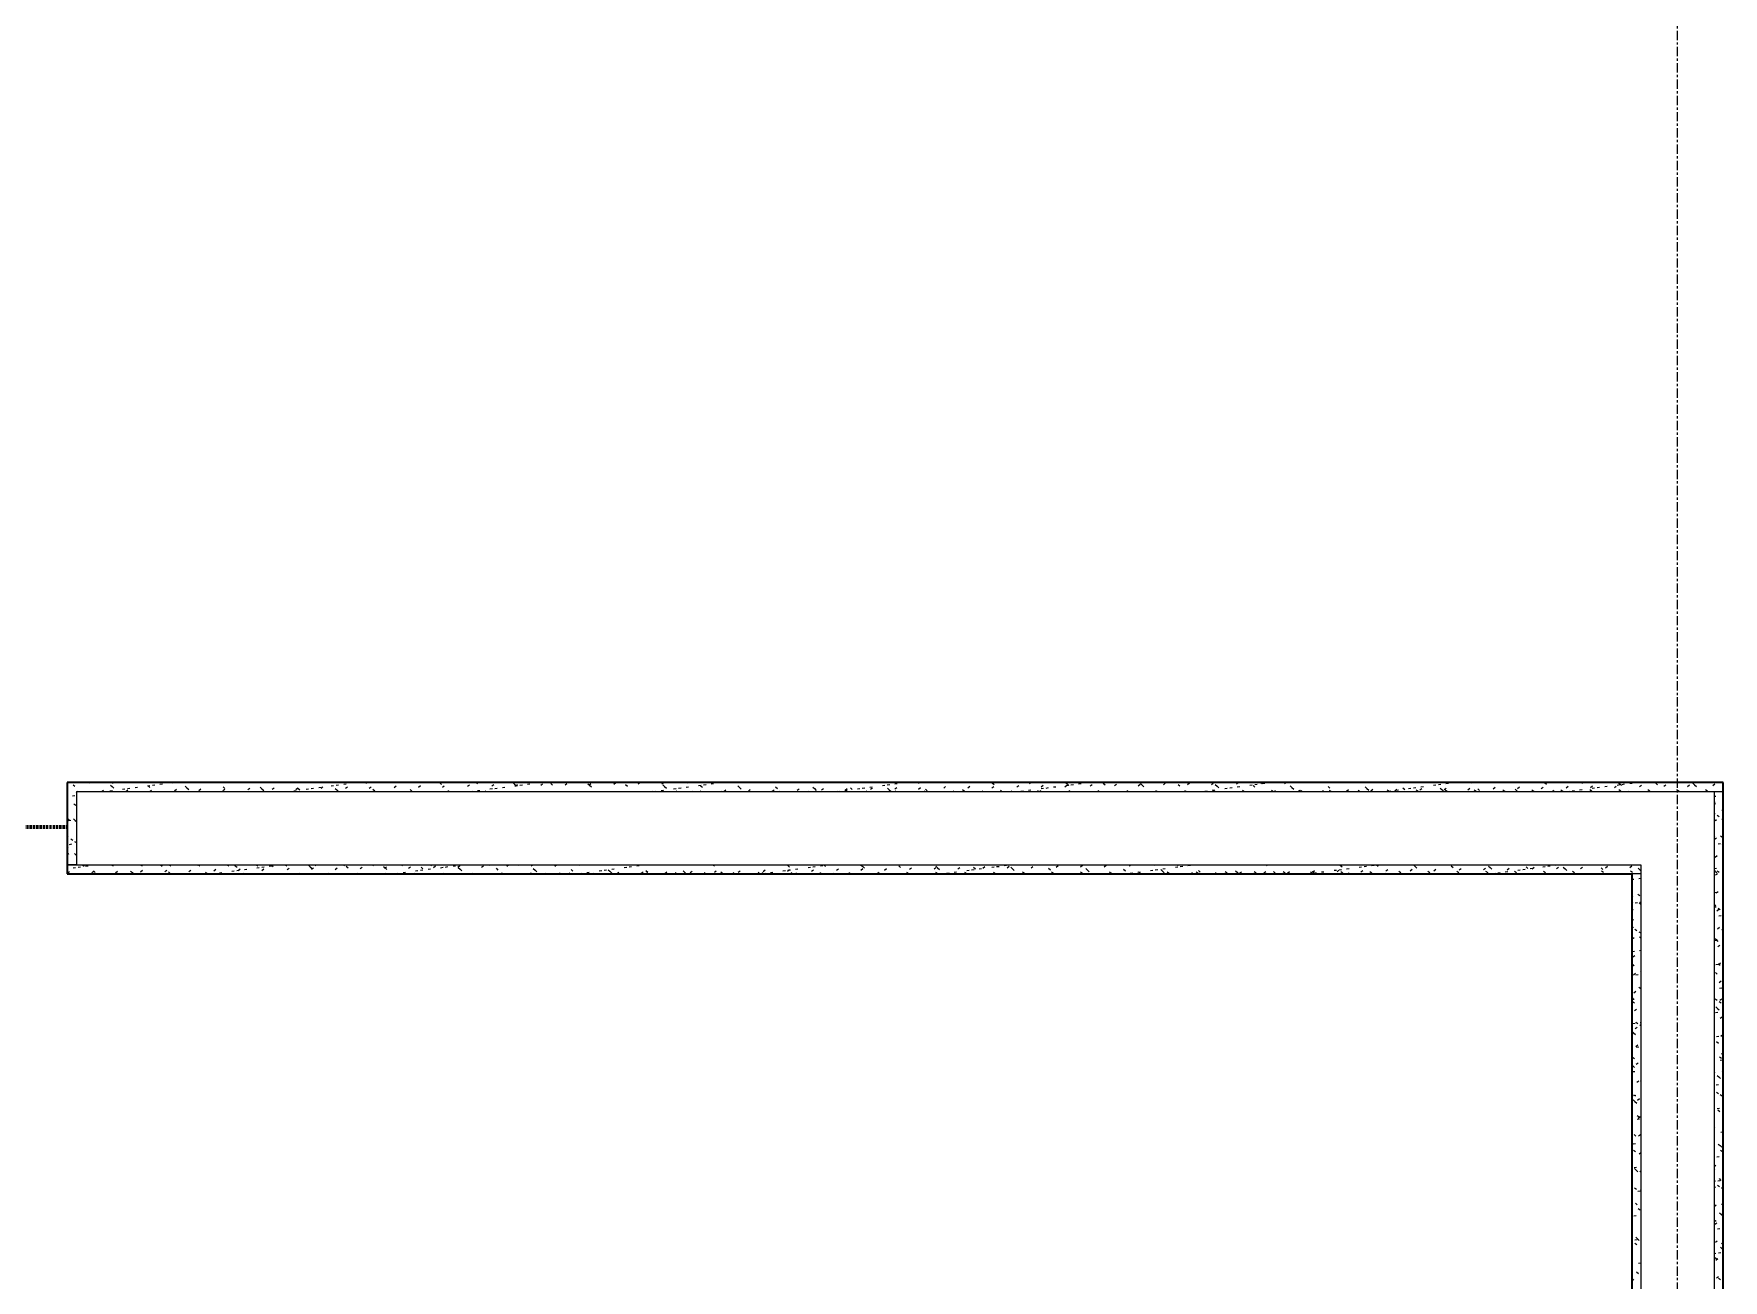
# Model space of a CAD drawing. Header units: millimetres. Extents: x -4948 to 42228, y -4856 to 69378.
# Drawn here: x 28463 to 30771, y 51922 to 53626 of the extents above; entities that cross this region are included whole.
import ezdxf

# ---------------------------------------------------------------- set-up
doc = ezdxf.new("R2010")
doc.units = ezdxf.units.MM
doc.linetypes.add('Линия сетки', pattern=[22.225, 12.7, -3.175, 3.175, -3.175])
doc.linetypes.add('Штрих 3 х 1_5 мм', pattern=[4.5, 3, -1.5])
for name, color, linetype, lineweight in [('A-AREA', 32, 'Continuous', 9), ('A-WALL', 113, 'Continuous', 13), ('A-WALL-PATT', 111, 'Continuous', 13), ('I-WALL', 2, 'Continuous', 13), ('S-GRID', 1, 'Continuous', 30)]:
    doc.layers.add(name, color=color, linetype=linetype, lineweight=lineweight)

# ---------------------------------------------------------------- blocks, each defined once
blk = doc.blocks.new('27ELB-RD-AR-0000-BIM_rvt-1-1 этаж отм_ _0_000 лотки')
at = {"layer": 'A-AREA', "color": 252, "linetype": 'Штрих 3 х 1_5 мм', "lineweight": 70}
blk.add_line((26508.9, 52542.1), (28508.9, 52542.1), dxfattribs=at)
at = {"layer": 'A-WALL', "color": 252, "lineweight": 9}
for p, q in [((28521.4, 52590.1), (28521.4, 52490.1)), ((28521.4, 52590.1), (30758.9, 52590.1)), ((30758.9, 52590.1), (30771.4, 52590.1)), ((30758.9, 52590.1), (30771.4, 52590.1)), ((30758.9, 52590.1), (30758.9, 52490.1)), ((28521.4, 52490.1), (28508.9, 52490.1)), ((28508.9, 52490.1), (28521.4, 52490.1)), ((28521.4, 52490.1), (30658.9, 52490.1)), ((30658.9, 52477.6), (30646.4, 52477.6)), ((30658.9, 52490.1), (30658.9, 52477.6)), ((30658.9, 52477.6), (30658.9, 50804.6)), ((30758.9, 52490.1), (30758.9, 52477.6)), ((30758.9, 52477.6), (30758.9, 50804.6))]:
    blk.add_line(p, q, dxfattribs=at)
at = {"layer": 'A-WALL-PATT', "color": 252, "linetype": 'Continuous', "lineweight": 9}
for p, q in [((28515.9, 52584.4), (28519.2, 52584.9)), ((28516.8, 52599.6), (28519.3, 52597.4)), ((28521.2, 52588.7), (28521.4, 52588.8)), ((28523, 52590.1), (28523.8, 52590.7)), ((28538.3, 52601.8), (28539.3, 52602.6)), ((28555.7, 52590.1), (28558.1, 52592)), ((28559, 52590.1), (28560.2, 52590.3)), ((28567.2, 52591.2), (28570.5, 52591.6)), ((28567.7, 52599.2), (28570, 52597.1)), ((28570, 52597.1), (28570, 52597.1)), ((28570, 52597.1), (28572.5, 52594.8)), ((28570.8, 52601.7), (28572, 52602.6)), ((28584.3, 52593.4), (28587.6, 52593.9)), ((28588.7, 52590.3), (28591.4, 52592.4)), ((28591, 52594.3), (28594.4, 52594.8)), ((28601.4, 52595.7), (28604.7, 52596.1)), ((28618.5, 52597.9), (28621.8, 52598.4)), ((28619.2, 52598.1), (28621.7, 52595.8)), ((28621.2, 52590.2), (28623.9, 52592.2)), ((28625.2, 52598.8), (28628.5, 52599.3)), ((28635.5, 52600.2), (28638.9, 52600.6)), ((28652.7, 52602.4), (28653.9, 52602.6)), ((28655.5, 52591.4), (28658.2, 52593.5)), ((28670, 52597.6), (28672.4, 52595.5)), ((28672.4, 52595.5), (28672.4, 52595.5)), ((28672.4, 52595.5), (28674.9, 52593.2)), ((28688.7, 52591.8), (28691.4, 52593.9)), ((28721.2, 52591.7), (28723.9, 52593.7)), ((28721.6, 52596.5), (28724.1, 52594.3)), ((28755.5, 52592.9), (28758.2, 52595)), ((28772.4, 52596.1), (28774.8, 52593.9)), ((28774.8, 52593.9), (28774.8, 52593.9)), ((28774.8, 52593.9), (28777.2, 52591.7)), ((28788.8, 52593.4), (28791.4, 52595.4)), ((28808.7, 52590.1), (28811.2, 52590.4)), ((28818.2, 52591.3), (28821.5, 52591.8)), ((28821.3, 52593.2), (28823.9, 52595.2)), ((28824, 52595), (28826.5, 52592.7)), ((28835.3, 52593.6), (28838.6, 52594)), ((28842, 52594.5), (28845.4, 52594.9)), ((28852.4, 52595.8), (28855.7, 52596.3)), ((28855.6, 52594.4), (28858.2, 52596.5)), ((28869.5, 52598.1), (28872.8, 52598.5)), ((28874.8, 52594.5), (28877.2, 52592.4)), ((28876.2, 52599), (28879.5, 52599.4)), ((28877.2, 52592.4), (28877.2, 52592.4)), ((28877.2, 52592.4), (28879.6, 52590.1)), ((28886.5, 52600.3), (28889.9, 52600.8)), ((28888.8, 52594.9), (28891.5, 52596.9)), ((28903.7, 52602.6), (28903.7, 52602.6)), ((28916.4, 52602.6), (28917.8, 52601.3)), ((28921.3, 52594.7), (28924, 52596.7)), ((28926.4, 52593.4), (28928.9, 52591.1)), ((28955.6, 52595.9), (28958.3, 52598)), ((28966.7, 52602.6), (28967, 52602.3)), ((28977.2, 52593), (28979.5, 52590.8)), ((28979.5, 52590.8), (28979.5, 52590.8)), ((28979.5, 52590.8), (28980.3, 52590.1)), ((28988.8, 52596.4), (28991.5, 52598.4)), ((29017, 52602.6), (29017.7, 52602)), ((29017.7, 52602), (29017.7, 52602)), ((29017.7, 52602), (29020.2, 52599.7)), ((29021.3, 52596.2), (29024, 52598.2)), ((29028.8, 52591.9), (29030.7, 52590.1)), ((29055.6, 52597.4), (29058.3, 52599.5)), ((29058.9, 52590.1), (29062.2, 52590.6)), ((29067.4, 52602.6), (29069.4, 52600.7)), ((29069.2, 52591.5), (29072.5, 52591.9)), ((29079.6, 52591.4), (29081, 52590.1)), ((29086.2, 52590.1), (29086.3, 52590.1)), ((29086.3, 52593.8), (29089.6, 52594.2)), ((29088.9, 52597.9), (29091.5, 52599.9)), ((29093, 52594.6), (29096.4, 52595.1)), ((29103.4, 52596), (29106.7, 52596.4)), ((29117.8, 52602.6), (29120.1, 52600.4)), ((29120.1, 52600.4), (29120.1, 52600.4)), ((29120.1, 52600.4), (29122.6, 52598.2)), ((29120.5, 52598.3), (29123.8, 52598.7)), ((29121.4, 52597.7), (29124, 52599.8)), ((29125.7, 52590.2), (29125.9, 52590.1)), ((29127.2, 52599.1), (29130.6, 52599.6)), ((29131.2, 52590.3), (29131.4, 52590.1)), ((29137.6, 52600.5), (29140.9, 52600.9)), ((29155.7, 52598.9), (29158.3, 52601)), ((29165.3, 52590.3), (29165.6, 52590.1)), ((29169.3, 52601.4), (29171.8, 52599.2)), ((29188.9, 52599.4), (29191.6, 52601.4)), ((29204.8, 52590.4), (29205.2, 52590.1)), ((29220.2, 52601), (29222.5, 52598.9)), ((29221.4, 52599.2), (29224.1, 52601.3)), ((29222.5, 52598.9), (29222.5, 52598.9)), ((29222.5, 52598.9), (29225, 52596.6)), ((29244.4, 52590.4), (29244.9, 52590.1)), ((29255.7, 52600.5), (29258.4, 52602.5)), ((29271.7, 52599.9), (29274.2, 52597.6)), ((29283.9, 52590.5), (29284.6, 52590.1)), ((29288.9, 52600.9), (29291.2, 52602.6)), ((29307.6, 52590.1), (29308.8, 52591)), ((29309.9, 52590.3), (29313.2, 52590.7)), ((29320.2, 52591.7), (29323.5, 52592.1)), ((29321.4, 52600.7), (29323.9, 52602.6)), ((29322.5, 52599.4), (29324.9, 52597.3)), ((29323.5, 52590.6), (29324.2, 52590.1)), ((29324.9, 52597.3), (29324.9, 52597.3)), ((29324.9, 52597.3), (29327.4, 52595)), ((29337.3, 52593.9), (29340.6, 52594.4)), ((29340.3, 52590.1), (29342, 52591.4)), ((29344, 52594.8), (29347.4, 52595.2)), ((29354.4, 52596.2), (29357.7, 52596.6)), ((29355.7, 52602), (29356.6, 52602.6)), ((29363, 52590.6), (29363.9, 52590.1)), ((29371.5, 52598.4), (29374.8, 52598.9)), ((29373, 52590.1), (29374.5, 52591.3)), ((29374.1, 52598.3), (29376.6, 52596.1)), ((29378.2, 52599.3), (29381.6, 52599.7)), ((29388.6, 52600.7), (29391.9, 52601.1)), ((29389, 52602.4), (29389.3, 52602.6)), ((29402.6, 52590.7), (29403.6, 52590.1)), ((29406.1, 52590.5), (29408.8, 52592.5)), ((29421.5, 52602.2), (29421.9, 52602.6)), ((29424.9, 52597.9), (29427.3, 52595.7)), ((29427.3, 52595.7), (29427.3, 52595.7)), ((29427.3, 52595.7), (29429.7, 52593.5)), ((29439.4, 52590.9), (29442.1, 52592.9)), ((29442.1, 52590.8), (29443.2, 52590.1)), ((29471.9, 52590.7), (29474.5, 52592.8)), ((29476.5, 52596.8), (29479, 52594.5)), ((29481.7, 52590.9), (29482.9, 52590.1)), ((29506.2, 52592), (29508.8, 52594)), ((29521.2, 52590.9), (29522.6, 52590.1)), ((29527.3, 52596.3), (29529.7, 52594.2)), ((29529.7, 52594.2), (29529.7, 52594.2)), ((29529.7, 52594.2), (29532.1, 52591.9)), ((29539.4, 52592.4), (29542.1, 52594.4)), ((29560.8, 52591), (29562.2, 52590.1)), ((29560.9, 52590.5), (29564.2, 52590.9)), ((29571.2, 52591.8), (29574.5, 52592.3)), ((29571.9, 52592.2), (29574.6, 52594.3)), ((29578.9, 52595.2), (29581.4, 52592.9)), ((29588.3, 52594.1), (29591.7, 52594.5)), ((29595.1, 52595), (29598.4, 52595.4)), ((29600.3, 52591.1), (29601.9, 52590.1)), ((29605.4, 52596.3), (29608.7, 52596.8)), ((29606.2, 52593.5), (29608.9, 52595.5)), ((29622.5, 52598.6), (29625.8, 52599)), ((29629.2, 52599.5), (29632.6, 52599.9)), ((29629.7, 52594.8), (29632, 52592.6)), ((29632, 52592.6), (29632, 52592.6)), ((29632, 52592.6), (29634.5, 52590.4)), ((29639.5, 52593.9), (29642.1, 52595.9)), ((29639.6, 52600.8), (29642.9, 52601.3)), ((29639.9, 52591.2), (29641.5, 52590.1)), ((29671.5, 52602.6), (29672.7, 52601.5)), ((29671.9, 52593.7), (29674.6, 52595.8)), ((29679.4, 52591.2), (29681.2, 52590.1)), ((29681.3, 52593.6), (29683.7, 52591.4)), ((29706.3, 52595), (29708.9, 52597)), ((29719, 52591.3), (29720.9, 52590.1)), ((29721.8, 52602.6), (29721.9, 52602.5)), ((29732.1, 52593.2), (29734.4, 52591.1)), ((29734.4, 52591.1), (29734.4, 52591.1)), ((29734.4, 52591.1), (29735.5, 52590.1)), ((29739.5, 52595.4), (29742.2, 52597.5)), ((29758.5, 52591.4), (29760.5, 52590.1)), ((29772, 52595.3), (29774.6, 52597.3)), ((29772.2, 52602.6), (29772.6, 52602.2)), ((29772.6, 52602.2), (29772.6, 52602.2)), ((29772.6, 52602.2), (29775.1, 52599.9)), ((29783.7, 52592.1), (29785.8, 52590.1)), ((29798.1, 52591.4), (29800.2, 52590.1)), ((29806.3, 52596.5), (29808.9, 52598.5)), ((29807.8, 52590.1), (29808.5, 52590.2)), ((29811.9, 52590.6), (29815.2, 52591.1)), ((29822.2, 52592), (29825.5, 52592.4)), ((29822.5, 52602.6), (29824.3, 52601)), ((29834.5, 52591.7), (29836.2, 52590.1)), ((29837.6, 52591.5), (29839.9, 52590.1)), ((29839.3, 52594.2), (29842.7, 52594.7)), ((29839.5, 52596.9), (29842.2, 52599)), ((29846.1, 52595.1), (29849.4, 52595.6)), ((29856.4, 52596.5), (29859.7, 52596.9)), ((29872, 52596.8), (29874.7, 52598.8)), ((29872.9, 52602.6), (29875, 52600.7)), ((29873.5, 52598.7), (29876.9, 52599.2)), ((29875, 52600.7), (29875, 52600.7)), ((29875, 52600.7), (29877.5, 52598.4)), ((29877.2, 52591.6), (29879.5, 52590.1)), ((29880.2, 52599.6), (29883.6, 52600.1)), ((29886, 52590.5), (29886.5, 52590.1)), ((29890.6, 52601), (29893.9, 52601.4)), ((29906.3, 52598), (29909, 52600)), ((29916.7, 52591.7), (29919.2, 52590.1)), ((29924.2, 52601.7), (29926.7, 52599.4)), ((29939.6, 52598.4), (29942.2, 52600.5)), ((29956.3, 52591.7), (29958.8, 52590.1)), ((29972.1, 52598.3), (29974.7, 52600.3)), ((29975, 52601.2), (29977.4, 52599.1)), ((29977.4, 52599.1), (29977.4, 52599.1)), ((29977.4, 52599.1), (29979.8, 52596.8)), ((29995.8, 52591.8), (29998.5, 52590.1)), ((30006.4, 52599.5), (30009, 52601.5)), ((30026.6, 52600.1), (30029.1, 52597.9)), ((30035.4, 52591.9), (30038.2, 52590.1)), ((30039.6, 52599.9), (30042.3, 52602)), ((30057.6, 52590.1), (30059.5, 52590.3)), ((30062.9, 52590.8), (30066.2, 52591.2)), ((30072.1, 52599.8), (30074.7, 52601.8)), ((30073.2, 52592.2), (30076.5, 52592.6)), ((30074.9, 52592), (30077.8, 52590.1)), ((30077.4, 52599.7), (30079.8, 52597.5)), ((30079.8, 52597.5), (30079.8, 52597.5)), ((30079.8, 52597.5), (30082.2, 52595.3)), ((30090.4, 52594.4), (30093.7, 52594.8)), ((30092.2, 52590.1), (30092.7, 52590.5)), ((30097.1, 52595.3), (30100.4, 52595.7)), ((30106.4, 52601), (30108.5, 52602.6)), ((30107.4, 52596.7), (30110.7, 52597.1)), ((30114.5, 52592), (30117.3, 52590.2)), ((30124.5, 52598.9), (30127.9, 52599.3)), ((30124.9, 52590.1), (30125.2, 52590.3)), ((30129, 52598.6), (30131.5, 52596.3)), ((30131.2, 52599.8), (30134.6, 52600.2)), ((30139.6, 52601.4), (30141.2, 52602.6)), ((30141.6, 52601.2), (30144.9, 52601.6)), ((30154, 52592.1), (30156.9, 52590.3)), ((30157.6, 52590.1), (30159.5, 52591.6)), ((30172.1, 52601.3), (30173.8, 52602.6)), ((30179.8, 52598.1), (30182.1, 52596)), ((30182.1, 52596), (30182.1, 52596)), ((30182.1, 52596), (30184.6, 52593.7)), ((30190.2, 52590.1), (30192.7, 52592)), ((30193.6, 52592.2), (30196.4, 52590.4)), ((30206.4, 52602.5), (30206.5, 52602.6)), ((30222.9, 52590.1), (30225.2, 52591.8)), ((30231.4, 52597), (30233.8, 52594.7)), ((30233.1, 52592.2), (30236, 52590.4)), ((30256.8, 52591), (30259.5, 52593.1)), ((30272.7, 52592.3), (30275.5, 52590.5)), ((30282.2, 52596.6), (30284.5, 52594.4)), ((30284.5, 52594.4), (30284.5, 52594.4)), ((30284.5, 52594.4), (30287, 52592.2)), ((30290.1, 52591.4), (30292.7, 52593.5)), ((30307.3, 52590.1), (30310.5, 52590.5)), ((30312.2, 52592.4), (30315.1, 52590.6)), ((30313.9, 52591), (30317.2, 52591.4)), ((30322.6, 52591.3), (30325.2, 52593.3)), ((30324.2, 52592.3), (30327.5, 52592.8)), ((30333.8, 52595.4), (30336.2, 52593.2)), ((30341.4, 52594.6), (30344.7, 52595)), ((30348.1, 52595.5), (30351.4, 52595.9)), ((30351.8, 52592.5), (30354.6, 52590.7)), ((30356.9, 52592.5), (30359.5, 52594.6)), ((30358.4, 52596.8), (30361.7, 52597.3)), ((30375.6, 52599.1), (30378.9, 52599.5)), ((30382.2, 52600), (30385.6, 52600.4)), ((30384.6, 52595), (30386.9, 52592.9)), ((30386.9, 52592.9), (30386.9, 52592.9)), ((30386.9, 52592.9), (30389.4, 52590.6)), ((30390.1, 52593), (30392.8, 52595)), ((30391.3, 52592.5), (30394.2, 52590.7)), ((30392.6, 52601.3), (30395.9, 52601.8)), ((30422.6, 52592.8), (30425.3, 52594.8)), ((30426.6, 52602.6), (30427.6, 52601.7)), ((30430.9, 52592.6), (30433.7, 52590.8)), ((30436.1, 52593.9), (30438.6, 52591.6)), ((30456.9, 52594), (30459.6, 52596.1)), ((30470.4, 52592.7), (30473.2, 52590.9)), ((30487, 52593.4), (30489.3, 52591.3)), ((30489.3, 52591.3), (30489.3, 52591.3)), ((30489.3, 52591.3), (30490.6, 52590.1)), ((30490.1, 52594.5), (30492.8, 52596.5)), ((30510, 52592.7), (30512.8, 52590.9)), ((30522.6, 52594.3), (30525.3, 52596.3)), ((30527.3, 52602.6), (30527.5, 52602.4)), ((30527.5, 52602.4), (30527.5, 52602.4)), ((30527.5, 52602.4), (30530, 52600.2)), ((30538.5, 52592.3), (30541, 52590.1)), ((30549.5, 52592.8), (30552.3, 52591)), ((30556.9, 52595.5), (30559.6, 52597.6)), ((30558.2, 52590.2), (30561.5, 52590.7)), ((30564.9, 52591.1), (30568.2, 52591.6)), ((30575.2, 52592.5), (30578.5, 52592.9)), ((30577.7, 52602.6), (30579.2, 52601.2)), ((30589.1, 52592.9), (30591.9, 52591.1)), ((30589.4, 52591.9), (30591.3, 52590.1)), ((30590.2, 52596), (30592.8, 52598)), ((30592.4, 52594.7), (30595.7, 52595.2)), ((30599.1, 52595.6), (30602.4, 52596.1)), ((30609.4, 52597), (30612.7, 52597.4)), ((30622.7, 52595.8), (30625.3, 52597.8)), ((30626.6, 52599.2), (30629.9, 52599.7)), ((30628, 52602.6), (30629.9, 52600.9)), ((30628.6, 52593), (30631.4, 52591.2)), ((30629.9, 52600.9), (30629.9, 52600.9)), ((30629.9, 52600.9), (30632.3, 52598.6)), ((30633.3, 52600.1), (30636.6, 52600.6)), ((30640.9, 52590.8), (30641.7, 52590.1)), ((30643.6, 52601.5), (30646.9, 52601.9)), ((30657, 52597), (30659.6, 52599.1)), ((30668.2, 52593), (30671, 52591.2)), ((30679.1, 52601.9), (30681.6, 52599.6)), ((30690.2, 52597.5), (30692.9, 52599.5)), ((30691.7, 52590.3), (30692, 52590.1)), ((30707.7, 52593.1), (30710.5, 52591.3)), ((30722.7, 52597.3), (30725.4, 52599.4)), ((30729.9, 52601.5), (30732.3, 52599.3)), ((30732.3, 52599.3), (30732.3, 52599.3)), ((30732.3, 52599.3), (30734.7, 52597.1)), ((30747.3, 52593.2), (30750.1, 52591.4)), ((30757, 52598.5), (30759.7, 52600.6)), ((30758.9, 52583.8), (30761.2, 52584.1)), ((28517.6, 52573.4), (28520.4, 52571.6)), ((30758.9, 52574.9), (30760.5, 52576.1)), ((30758.9, 52575), (30760.8, 52573.2)), ((30758.9, 52560.5), (30760.4, 52559.6)), ((30769.3, 52565.4), (30771.4, 52563.5)), ((28508.9, 52554.2), (28509.3, 52554.5)), ((28508.9, 52553.6), (28511.4, 52552)), ((28510.5, 52550.8), (28513.8, 52551.3)), ((28517.3, 52553.1), (28519.7, 52550.9)), ((28519.7, 52550.9), (28519.7, 52550.9)), ((28519.7, 52550.9), (28521.4, 52549.4)), ((30758.9, 52549.8), (30761.3, 52551.6)), ((30759.2, 52550.9), (30762.5, 52551.4)), ((30762.9, 52558), (30765.7, 52556.2)), ((30769.6, 52552.3), (30771.4, 52552.5)), ((28508.9, 52529.1), (28510.1, 52530)), ((28508.9, 52514.7), (28510, 52513.7)), ((28511.9, 52518.1), (28515.2, 52518.6)), ((28513.5, 52525.5), (28516.3, 52523.7)), ((28518.8, 52522), (28521.4, 52520.4)), ((30758.9, 52528.8), (30759.7, 52528.1)), ((30759.4, 52525.1), (30762.1, 52527.2)), ((30764.3, 52518.7), (30767.6, 52519.2)), ((30767.8, 52529.6), (30770.6, 52527.8)), ((30769.8, 52518.8), (30771.4, 52517.4)), ((30770.9, 52519.6), (30771.4, 52519.7)), ((28508.9, 52504), (28510.9, 52505.6)), ((28518.6, 52505.8), (28521, 52503.5)), ((30760.2, 52500.7), (30762.9, 52502.7)), ((28508.9, 52477.8), (28509.2, 52477.6)), ((28509, 52479), (28511.7, 52481.1)), ((28516.9, 52485.9), (28520.2, 52486.3)), ((28523.6, 52486.8), (28526.9, 52487.2)), ((28529.3, 52490.1), (28531.9, 52488.4)), ((28533.9, 52488.2), (28537.3, 52488.6)), ((28535.7, 52490.1), (28536, 52489.8)), ((28542.3, 52479.5), (28545, 52481.5)), ((28544.6, 52481.9), (28547.1, 52479.7)), ((28548.3, 52478), (28548.9, 52477.6)), ((28569, 52490.1), (28571.4, 52488.5)), ((28574.8, 52479.3), (28577.4, 52481.4)), ((28587.9, 52478), (28588.6, 52477.6)), ((28595.4, 52481.5), (28597.8, 52479.4)), ((28597.8, 52479.4), (28597.8, 52479.4)), ((28597.8, 52479.4), (28599.7, 52477.6)), ((28608.6, 52490.1), (28611, 52488.6)), ((28609.1, 52480.6), (28611.7, 52482.6)), ((28627.4, 52478.1), (28628.2, 52477.6)), ((28636.4, 52490.1), (28638.4, 52488.2)), ((28642.3, 52481), (28645, 52483)), ((28647, 52480.4), (28649.5, 52478.1)), ((28648.3, 52490.1), (28650.5, 52488.7)), ((28667, 52478.2), (28667.9, 52477.6)), ((28674.8, 52480.8), (28677.5, 52482.9)), ((28686.7, 52490.1), (28687.6, 52489.3)), ((28687.9, 52490.1), (28690.1, 52488.7)), ((28697.8, 52479.9), (28700.2, 52477.8)), ((28700.2, 52477.8), (28700.2, 52477.8)), ((28700.2, 52477.8), (28700.4, 52477.6)), ((28706.2, 52478), (28709.6, 52478.4)), ((28706.5, 52478.2), (28707.6, 52477.6)), ((28709.1, 52482.1), (28711.8, 52484.1)), ((28716.6, 52479.3), (28719.9, 52479.8)), ((28727.6, 52490.1), (28729.6, 52488.8)), ((28733.7, 52481.6), (28737, 52482)), ((28737.1, 52490.1), (28738.3, 52488.9)), ((28738.3, 52488.9), (28738.3, 52488.9)), ((28738.3, 52488.9), (28740.8, 52486.7)), ((28740.4, 52482.5), (28743.7, 52482.9)), ((28742.4, 52482.5), (28745, 52484.5)), ((28746.1, 52478.3), (28747.2, 52477.6)), ((28749.4, 52478.8), (28750.7, 52477.6)), ((28750.8, 52483.8), (28754.1, 52484.3)), ((28767.3, 52490.1), (28769.2, 52488.9)), ((28767.9, 52486.1), (28771.2, 52486.5)), ((28774.6, 52487), (28777.9, 52487.4)), ((28774.8, 52482.3), (28777.5, 52484.4)), ((28784.9, 52488.3), (28788.3, 52488.8)), ((28785.6, 52478.4), (28786.9, 52477.6)), ((28787.6, 52490), (28790, 52487.7)), ((28800.2, 52478.4), (28801.1, 52477.6)), ((28806.9, 52490.1), (28808.7, 52488.9)), ((28809.1, 52483.6), (28811.8, 52485.6)), ((28825.2, 52478.5), (28826.6, 52477.6)), ((28838.4, 52489.5), (28840.7, 52487.4)), ((28840.7, 52487.4), (28840.7, 52487.4)), ((28840.7, 52487.4), (28843.2, 52485.1)), ((28842.4, 52484), (28845.1, 52486)), ((28846.6, 52490.1), (28848.3, 52489)), ((28864.7, 52478.5), (28866.2, 52477.6)), ((28874.9, 52483.8), (28877.5, 52485.9)), ((28886.3, 52490.1), (28887.8, 52489.1)), ((28889.9, 52488.4), (28892.4, 52486.1)), ((28904.3, 52478.6), (28905.9, 52477.6)), ((28909.2, 52485.1), (28911.8, 52487.1)), ((28925.9, 52490.1), (28927.4, 52489.2)), ((28940.8, 52488), (28943.1, 52485.8)), ((28942.4, 52485.5), (28945.1, 52487.5)), ((28943.1, 52485.8), (28943.1, 52485.8)), ((28943.1, 52485.8), (28945.6, 52483.6)), ((28943.8, 52478.7), (28945.5, 52477.6)), ((28953.3, 52477.6), (28953.8, 52477.7)), ((28957.2, 52478.1), (28960.6, 52478.6)), ((28965.6, 52490.1), (28966.9, 52489.2)), ((28967.6, 52479.5), (28970.9, 52479.9)), ((28974.9, 52485.3), (28977.6, 52487.4)), ((28983.4, 52478.8), (28985.2, 52477.6)), ((28984.7, 52481.7), (28988, 52482.2)), ((28991.4, 52482.6), (28994.8, 52483.1)), ((28992.3, 52486.9), (28994.8, 52484.6)), ((29001.8, 52484), (29005.1, 52484.4)), ((29005.2, 52490.1), (29006.5, 52489.3)), ((29009.2, 52486.6), (29011.9, 52488.6)), ((29018.9, 52486.2), (29022.2, 52486.7)), ((29022.9, 52478.8), (29024.9, 52477.6)), ((29025.6, 52487.1), (29028.9, 52487.6)), ((29035.9, 52488.5), (29039.3, 52488.9)), ((29042.5, 52487), (29045.1, 52489)), ((29043.1, 52486.4), (29045.5, 52484.3)), ((29044.9, 52490.1), (29046, 52489.4)), ((29045.5, 52484.3), (29045.5, 52484.3)), ((29045.5, 52484.3), (29048, 52482)), ((29062.5, 52478.9), (29064.5, 52477.6)), ((29074.9, 52486.8), (29077.6, 52488.9)), ((29084.6, 52490.1), (29085.6, 52489.4)), ((29094.7, 52485.3), (29097.2, 52483)), ((29102, 52479), (29104.2, 52477.6)), ((29109.2, 52488.1), (29111.9, 52490.1)), ((29124.2, 52490.1), (29125.1, 52489.5)), ((29141.6, 52479), (29143.9, 52477.6)), ((29142.5, 52488.5), (29144.6, 52490.1)), ((29145.5, 52484.9), (29147.9, 52482.7)), ((29147.9, 52482.7), (29147.9, 52482.7)), ((29147.9, 52482.7), (29150.3, 52480.4)), ((29161, 52477.6), (29162.3, 52478.6)), ((29163.9, 52490.1), (29164.7, 52489.6)), ((29175, 52488.3), (29177.3, 52490.1)), ((29181.1, 52479.1), (29183.5, 52477.6)), ((29193.7, 52477.6), (29195.6, 52479.1)), ((29197.1, 52483.7), (29199.6, 52481.5)), ((29203.1, 52477.6), (29204.8, 52477.8)), ((29203.6, 52490.1), (29204.2, 52489.7)), ((29208.2, 52478.3), (29211.6, 52478.7)), ((29209.3, 52489.6), (29210, 52490.1)), ((29218.6, 52479.6), (29221.9, 52480.1)), ((29220.7, 52479.2), (29223.2, 52477.6)), ((29226.4, 52477.6), (29228.1, 52478.9)), ((29235.7, 52481.9), (29239, 52482.3)), ((29242.4, 52482.8), (29245.8, 52483.2)), ((29242.5, 52490), (29242.6, 52490.1)), ((29243.2, 52490.1), (29243.8, 52489.7)), ((29247.9, 52483.3), (29250.3, 52481.2)), ((29250.3, 52481.2), (29250.3, 52481.2)), ((29250.3, 52481.2), (29252.7, 52478.9)), ((29252.8, 52484.1), (29256.1, 52484.6)), ((29259.7, 52478.1), (29262.4, 52480.1)), ((29260.2, 52479.3), (29262.8, 52477.6)), ((29269.9, 52486.4), (29273.2, 52486.8)), ((29275, 52489.8), (29275.3, 52490.1)), ((29276.6, 52487.3), (29279.9, 52487.7)), ((29282.9, 52490.1), (29283.3, 52489.8)), ((29286.9, 52488.6), (29290.3, 52489.1)), ((29290.8, 52490.1), (29290.9, 52490)), ((29292.9, 52478.5), (29295.6, 52480.6)), ((29299.5, 52482.2), (29302, 52479.9)), ((29299.8, 52479.3), (29302.5, 52477.6)), ((29322.6, 52490.1), (29322.9, 52489.9)), ((29325.4, 52478.4), (29328.1, 52480.4)), ((29339.3, 52479.4), (29342.2, 52477.6)), ((29350.3, 52481.7), (29352.6, 52479.6)), ((29352.6, 52479.6), (29352.6, 52479.6)), ((29352.6, 52479.6), (29354.8, 52477.6)), ((29359.7, 52479.6), (29362.4, 52481.6)), ((29362.2, 52490.1), (29362.4, 52490)), ((29378.9, 52479.5), (29381.7, 52477.7)), ((29391.5, 52490.1), (29393.3, 52488.5)), ((29393, 52480), (29395.6, 52482.1)), ((29401.9, 52490.1), (29402, 52490)), ((29401.9, 52480.6), (29404.3, 52478.4)), ((29418.4, 52479.5), (29421.3, 52477.7)), ((29425.5, 52479.9), (29428.1, 52481.9)), ((29441.9, 52490.1), (29442.5, 52489.5)), ((29452.7, 52480.2), (29455, 52478)), ((29452.8, 52477.6), (29455.9, 52478)), ((29455, 52478), (29455, 52478)), ((29455, 52478), (29455.5, 52477.6)), ((29458, 52479.6), (29460.8, 52477.8)), ((29459.3, 52478.4), (29462.6, 52478.9)), ((29459.8, 52481.1), (29462.4, 52483.1)), ((29469.6, 52479.8), (29472.9, 52480.2)), ((29486.7, 52482.1), (29490, 52482.5)), ((29492.2, 52490.1), (29493.2, 52489.2)), ((29493, 52481.5), (29495.7, 52483.6)), ((29493.2, 52489.2), (29493.2, 52489.2)), ((29493.2, 52489.2), (29495.7, 52486.9)), ((29493.4, 52482.9), (29496.8, 52483.4)), ((29497.5, 52479.7), (29500.4, 52477.9)), ((29503.8, 52484.3), (29507.1, 52484.7)), ((29504.3, 52479.1), (29505.9, 52477.6)), ((29520.9, 52486.6), (29524.2, 52487)), ((29525.5, 52481.4), (29528.2, 52483.4)), ((29527.6, 52487.4), (29530.9, 52487.9)), ((29537.1, 52479.8), (29539.9, 52478)), ((29537.9, 52488.8), (29541.3, 52489.2)), ((29542.6, 52490.1), (29544.9, 52487.9)), ((29555.1, 52478.6), (29556.2, 52477.6)), ((29559.8, 52482.6), (29562.5, 52484.7)), ((29576.6, 52479.8), (29579.5, 52478)), ((29593, 52483), (29595.7, 52485.1)), ((29593.3, 52489.8), (29595.6, 52487.6)), ((29595.6, 52487.6), (29595.6, 52487.6)), ((29595.6, 52487.6), (29598.1, 52485.4)), ((29616.2, 52479.9), (29619, 52478.1)), ((29625.5, 52482.9), (29628.2, 52484.9)), ((29644.8, 52488.6), (29647.3, 52486.4)), ((29655.7, 52480), (29658.6, 52478.2)), ((29659.8, 52484.1), (29662.5, 52486.2)), ((29693.1, 52484.5), (29695.7, 52486.6)), ((29695.3, 52480.1), (29698.1, 52478.3)), ((29695.6, 52488.2), (29698, 52486.1)), ((29698, 52486.1), (29698, 52486.1)), ((29698, 52486.1), (29700.5, 52483.8)), ((29703.5, 52477.7), (29706.9, 52478.2)), ((29710.3, 52478.6), (29713.6, 52479)), ((29720.6, 52480), (29723.9, 52480.4)), ((29725.6, 52484.4), (29728.2, 52486.4)), ((29734.8, 52480.1), (29737.7, 52478.3)), ((29737.7, 52482.2), (29741.1, 52482.7)), ((29744.4, 52483.1), (29747.8, 52483.5)), ((29747.2, 52487.1), (29749.7, 52484.8)), ((29754.8, 52484.5), (29758.1, 52484.9)), ((29759.9, 52485.6), (29762.5, 52487.7)), ((29771.9, 52486.7), (29775.2, 52487.2)), ((29774.4, 52480.2), (29777.2, 52478.4)), ((29778.6, 52487.6), (29782, 52488)), ((29789, 52489), (29792.3, 52489.4)), ((29793.1, 52486), (29795.8, 52488.1)), ((29798, 52486.7), (29800.4, 52484.5)), ((29800.4, 52484.5), (29800.4, 52484.5)), ((29800.4, 52484.5), (29802.8, 52482.2)), ((29813.9, 52480.3), (29816.8, 52478.5)), ((29825.6, 52485.9), (29828.3, 52487.9)), ((29849.6, 52485.5), (29852.1, 52483.3)), ((29853.5, 52480.3), (29856.3, 52478.5)), ((29859.9, 52487.1), (29862.6, 52489.2)), ((29893, 52480.4), (29895.9, 52478.6)), ((29893.1, 52487.5), (29895.8, 52489.6)), ((29900.4, 52485.1), (29902.8, 52483)), ((29902.8, 52483), (29902.8, 52483)), ((29902.8, 52483), (29905.2, 52480.7)), ((29912.9, 52477.6), (29913, 52477.7)), ((29925.6, 52487.4), (29928.3, 52489.4)), ((29932.6, 52480.5), (29935.4, 52478.7)), ((29945.6, 52477.6), (29946.2, 52478.1)), ((29952, 52484), (29954.5, 52481.7)), ((29954.6, 52477.9), (29957.9, 52478.3)), ((29959.9, 52488.6), (29961.8, 52490.1)), ((29961.3, 52478.8), (29964.6, 52479.2)), ((29971.6, 52480.1), (29974.9, 52480.6)), ((29972.1, 52480.6), (29975, 52478.8)), ((29978.2, 52477.6), (29978.7, 52478)), ((29988.7, 52482.4), (29992.1, 52482.8)), ((29993.2, 52489.1), (29994.5, 52490.1)), ((29995.4, 52483.3), (29998.8, 52483.7)), ((30002.8, 52483.5), (30005.1, 52481.4)), ((30005.1, 52481.4), (30005.1, 52481.4)), ((30005.1, 52481.4), (30007.6, 52479.1)), ((30005.8, 52484.6), (30009.1, 52485.1)), ((30010.9, 52477.6), (30013, 52479.2)), ((30011.7, 52480.6), (30014.5, 52478.8)), ((30022.9, 52486.9), (30026.3, 52487.3)), ((30025.7, 52488.9), (30027.2, 52490.1)), ((30029.6, 52487.8), (30033, 52488.2)), ((30040, 52489.1), (30043.3, 52489.6)), ((30043.6, 52477.6), (30046.3, 52479.6)), ((30051.2, 52480.7), (30054.1, 52478.9)), ((30054.4, 52482.4), (30056.8, 52480.1)), ((30076.3, 52477.6), (30078.7, 52479.5)), ((30090.8, 52480.8), (30093.6, 52479)), ((30105.2, 52482), (30107.5, 52479.8)), ((30107.5, 52479.8), (30107.5, 52479.8)), ((30107.5, 52479.8), (30110, 52477.6)), ((30110.4, 52478.7), (30113, 52480.7)), ((30130.3, 52480.8), (30133.2, 52479)), ((30143.6, 52479.1), (30146.3, 52481.1)), ((30146.7, 52490.1), (30148.2, 52488.7)), ((30156.8, 52480.9), (30159.2, 52478.6)), ((30169.9, 52480.9), (30172.7, 52479.1)), ((30176.1, 52478.9), (30178.8, 52481)), ((30197, 52490.1), (30197.4, 52489.7)), ((30205.6, 52478), (30208.9, 52478.5)), ((30207.6, 52480.4), (30209.9, 52478.3)), ((30209.4, 52481), (30212.3, 52479.2)), ((30209.9, 52478.3), (30209.9, 52478.3)), ((30209.9, 52478.3), (30210.7, 52477.6)), ((30210.4, 52480.2), (30213.1, 52482.2)), ((30212.3, 52478.9), (30215.6, 52479.4)), ((30222.6, 52480.3), (30225.9, 52480.7)), ((30239.8, 52482.6), (30243.1, 52483)), ((30243.7, 52480.6), (30246.3, 52482.6)), ((30246.5, 52483.4), (30249.8, 52483.9)), ((30247.4, 52490.1), (30248.1, 52489.4)), ((30248.1, 52489.4), (30248.1, 52489.4)), ((30248.1, 52489.4), (30250.6, 52487.2)), ((30249, 52481.1), (30251.8, 52479.3)), ((30256.8, 52484.8), (30260.1, 52485.2)), ((30259.1, 52479.3), (30261, 52477.6)), ((30273.9, 52487.1), (30277.3, 52487.5)), ((30276.2, 52480.4), (30278.8, 52482.5)), ((30280.6, 52487.9), (30284, 52488.4)), ((30288.5, 52481.1), (30291.4, 52479.3)), ((30291, 52489.3), (30294.3, 52489.7)), ((30297.7, 52490.1), (30299.8, 52488.2)), ((30310, 52478.9), (30311.3, 52477.6)), ((30310.5, 52481.7), (30313.1, 52483.7)), ((30328.1, 52481.2), (30330.9, 52479.4)), ((30343.7, 52482.1), (30346.4, 52484.1)), ((30348.1, 52490), (30350.5, 52487.9)), ((30350.5, 52487.9), (30350.5, 52487.9)), ((30350.5, 52487.9), (30352.9, 52485.6)), ((30361.5, 52477.7), (30361.7, 52477.6)), ((30367.6, 52481.3), (30370.5, 52479.5)), ((30376.2, 52481.9), (30378.8, 52484)), ((30399.7, 52488.9), (30402.2, 52486.6)), ((30407.2, 52481.4), (30410, 52479.6)), ((30410.5, 52483.2), (30413.1, 52485.2)), ((30443.7, 52483.6), (30446.4, 52485.6)), ((30446.7, 52481.4), (30449.6, 52479.6)), ((30450.5, 52488.4), (30452.9, 52486.3)), ((30452.9, 52486.3), (30452.9, 52486.3)), ((30452.9, 52486.3), (30455.3, 52484)), ((30456.6, 52478.2), (30459.9, 52478.7)), ((30463.3, 52479.1), (30466.6, 52479.5)), ((30473.6, 52480.5), (30476.9, 52480.9)), ((30476.2, 52483.4), (30478.9, 52485.5)), ((30486.3, 52481.5), (30489.1, 52479.7)), ((30490.8, 52482.7), (30494.1, 52483.2)), ((30497.5, 52483.6), (30500.8, 52484)), ((30502.1, 52487.3), (30504.6, 52485.1)), ((30507.8, 52485), (30511.1, 52485.4)), ((30510.5, 52484.7), (30513.2, 52486.7)), ((30525, 52487.2), (30528.3, 52487.7)), ((30525.8, 52481.6), (30528.7, 52479.8)), ((30531.6, 52488.1), (30535, 52488.5)), ((30542, 52489.5), (30545.3, 52489.9)), ((30543.8, 52485.1), (30546.4, 52487.1)), ((30552.9, 52486.9), (30555.3, 52484.7)), ((30555.3, 52484.7), (30555.3, 52484.7)), ((30555.3, 52484.7), (30557.7, 52482.5)), ((30565.4, 52481.6), (30568.2, 52479.8)), ((30576.3, 52484.9), (30578.9, 52487)), ((30604.5, 52485.8), (30606.9, 52483.5)), ((30604.9, 52481.7), (30607.8, 52479.9)), ((30610.6, 52486.2), (30613.2, 52488.2)), ((30643.8, 52486.6), (30646.5, 52488.6)), ((30644.5, 52481.8), (30647.3, 52480)), ((30646.4, 52470.3), (30649.2, 52470.7)), ((30655.3, 52485.3), (30657.6, 52483.2)), ((30656.2, 52471.6), (30658.9, 52472)), ((30657.6, 52483.2), (30657.6, 52483.2)), ((30657.6, 52483.2), (30658.9, 52482.1)), ((30758.9, 52485.1), (30762.1, 52485.6)), ((30758.9, 52482.7), (30760, 52481.6)), ((30760, 52481.6), (30760, 52481.6)), ((30760, 52481.6), (30762.5, 52479.4)), ((30761, 52476.2), (30763.7, 52478.2)), ((30763.1, 52482), (30766, 52480.2)), ((30771.1, 52471.5), (30771.4, 52471.2)), ((30646.4, 52463.5), (30647.3, 52464.2)), ((30646.4, 52447.4), (30648, 52445.9)), ((30654.7, 52450), (30657.6, 52448.2)), ((30760.2, 52452.4), (30763.5, 52452.9)), ((30761.8, 52451.7), (30764.5, 52453.8)), ((30770.5, 52453.8), (30771.4, 52453.9)), ((30646.4, 52438.4), (30648.1, 52439.7)), ((30646.4, 52430.1), (30648.5, 52428.7)), ((30650.9, 52438), (30654.3, 52438.5)), ((30656.5, 52438.1), (30658.9, 52435.9)), ((30657.6, 52438.9), (30658.9, 52439.1)), ((30758.9, 52436.5), (30761.4, 52434.2)), ((30759, 52434.1), (30761.8, 52432.3)), ((30762.6, 52427.3), (30765.3, 52429.3)), ((30764.4, 52430.7), (30767.2, 52428.9)), ((30646.4, 52413.3), (30648.9, 52415.2)), ((30646.4, 52404.6), (30648.8, 52404.9)), ((30646.4, 52401.3), (30646.9, 52400.8)), ((30650.6, 52402.1), (30653.4, 52400.3)), ((30656, 52398.7), (30658.8, 52396.9)), ((30763.4, 52402.8), (30766.1, 52404.8)), ((30765.2, 52420.2), (30768.5, 52420.6)), ((30769.3, 52402.3), (30771.4, 52401)), ((30647, 52388.7), (30649.7, 52390.8)), ((30657, 52391.5), (30658.9, 52389.8)), ((30759.4, 52389.9), (30761.8, 52387.8)), ((30759.7, 52386.6), (30763, 52387)), ((30761.8, 52387.8), (30761.8, 52387.8)), ((30761.8, 52387.8), (30764.2, 52385.5)), ((30764.2, 52378.3), (30766.9, 52380.4)), ((30646.4, 52355.1), (30647.2, 52354.3)), ((30646.4, 52354.2), (30648.8, 52352.7)), ((30646.8, 52371.7), (30650.2, 52372.2)), ((30647.2, 52354.3), (30647.2, 52354.3)), ((30647.2, 52354.3), (30649.7, 52352.1)), ((30647.8, 52364.2), (30650.5, 52366.3)), ((30657.2, 52373.1), (30658.9, 52373.3)), ((30761.1, 52353.9), (30764.4, 52354.3)), ((30764.6, 52354.7), (30767.4, 52352.9)), ((30765, 52353.8), (30767.7, 52355.9)), ((30648.6, 52339.8), (30651.3, 52341.8)), ((30651.9, 52339.5), (30655.2, 52340)), ((30658.3, 52344.2), (30658.9, 52343.7)), ((30658.6, 52340.4), (30658.9, 52340.4)), ((30760.7, 52342.7), (30763.1, 52340.4)), ((30765.8, 52329.4), (30768.5, 52331.4)), ((30646.4, 52309), (30648.6, 52306.9)), ((30646.4, 52305.9), (30649.7, 52306.3)), ((30649.4, 52315.3), (30652.1, 52317.3)), ((30656.2, 52322.7), (30658.9, 52321)), ((30760.5, 52306.8), (30763.3, 52305)), ((30766.1, 52321.7), (30769.5, 52322.1)), ((30766.6, 52304.9), (30769.3, 52306.9)), ((30647.2, 52303.2), (30650, 52301.4)), ((30650.2, 52290.8), (30652.9, 52292.9)), ((30658.8, 52297.6), (30658.9, 52297.5)), ((30760.7, 52288.1), (30764, 52288.5)), ((30761.2, 52296.1), (30763.5, 52293.9)), ((30763.5, 52293.9), (30763.5, 52293.9)), ((30763.5, 52293.9), (30766, 52291.7)), ((30765.8, 52303.4), (30768.7, 52301.6)), ((30646.6, 52262.6), (30649, 52260.5)), ((30647.8, 52273.2), (30651.1, 52273.6)), ((30649, 52260.5), (30649, 52260.5)), ((30649, 52260.5), (30651.4, 52258.2)), ((30651, 52266.4), (30653.7, 52268.4)), ((30652.1, 52274.8), (30654.9, 52273)), ((30657.4, 52271.4), (30658.9, 52270.5)), ((30658.1, 52274.6), (30658.9, 52274.7)), ((30767.4, 52280.4), (30770.1, 52282.5)), ((30770.7, 52275), (30771.4, 52274.6)), ((30651.8, 52241.9), (30654.5, 52243.9)), ((30652.8, 52241), (30656.1, 52241.4)), ((30762.1, 52255.4), (30765.4, 52255.8)), ((30762.4, 52248.8), (30764.9, 52246.5)), ((30768.2, 52256), (30770.9, 52258)), ((30647.4, 52227.2), (30650.3, 52225.4)), ((30647.9, 52215.4), (30650.3, 52213.1)), ((30652.6, 52217.4), (30655.3, 52219.5)), ((30766.1, 52227.4), (30768.9, 52225.6)), ((30767.1, 52223.2), (30770.4, 52223.6)), ((30769, 52231.5), (30771.4, 52233.3)), ((30647.3, 52207.4), (30650.7, 52207.8)), ((30653.4, 52192.9), (30656.1, 52195)), ((30657.7, 52195.4), (30658.9, 52194.7)), ((30758.9, 52206.8), (30759.9, 52206.1)), ((30762.9, 52202.2), (30765.2, 52200.1)), ((30765.2, 52200.1), (30765.2, 52200.1)), ((30765.2, 52200.1), (30767.7, 52197.8)), ((30769.8, 52207), (30771.4, 52208.2)), ((30648.4, 52168.8), (30650.7, 52166.6)), ((30648.7, 52175.9), (30651.5, 52174.1)), ((30648.7, 52174.7), (30652.1, 52175.1)), ((30654.2, 52168.5), (30656.9, 52170.5)), ((30761.6, 52189.5), (30764.9, 52190)), ((30762, 52179.5), (30764.8, 52177.7)), ((30767.3, 52176.1), (30770.1, 52174.3)), ((30770.6, 52182.5), (30771.4, 52183.1)), ((30650.7, 52166.6), (30650.7, 52166.6)), ((30650.7, 52166.6), (30653.2, 52164.4)), ((30653.6, 52147.5), (30656.4, 52145.7)), ((30655, 52144), (30657.7, 52146)), ((30758.9, 52156.3), (30759.6, 52156.4)), ((30763, 52156.8), (30766.3, 52157.3)), ((30764.1, 52155), (30766.6, 52152.7)), ((30649.6, 52121.5), (30652.1, 52119.2)), ((30653.8, 52142.5), (30657.1, 52142.9)), ((30655.8, 52119.5), (30658.5, 52121.6)), ((30758.9, 52131), (30760.1, 52130.2)), ((30768, 52124.6), (30771.4, 52125.1)), ((30648.3, 52108.9), (30651.6, 52109.3)), ((30648.9, 52099.9), (30651.7, 52098.1)), ((30758.9, 52098.3), (30759.3, 52098.6)), ((30764.6, 52108.4), (30767, 52106.2)), ((30767, 52106.2), (30767, 52106.2)), ((30767, 52106.2), (30769.4, 52104)), ((30767.6, 52100.2), (30770.4, 52098.4)), ((30649.7, 52076.2), (30653, 52076.6)), ((30650.1, 52074.9), (30652.4, 52072.8)), ((30656.6, 52095.1), (30658.9, 52096.8)), ((30758.9, 52080.4), (30761.4, 52078.8)), ((30762.6, 52091), (30765.9, 52091.5)), ((30652.4, 52072.8), (30652.4, 52072.8)), ((30652.4, 52072.8), (30654.9, 52070.5)), ((30657.4, 52070.6), (30658.9, 52071.7)), ((30758.9, 52073.2), (30760.1, 52074.1)), ((30758.9, 52057.7), (30760.6, 52057.9)), ((30763.4, 52052.2), (30766.3, 52050.4)), ((30763.9, 52058.3), (30767.3, 52058.8)), ((30765.9, 52061.1), (30768.3, 52058.8)), ((30646.4, 52051), (30647.6, 52050.2)), ((30650.1, 52048.6), (30653, 52046.8)), ((30654.7, 52043.9), (30658, 52044.4)), ((30658.2, 52046.1), (30658.9, 52046.6)), ((30758.9, 52048.1), (30760.9, 52049.7)), ((30768.8, 52048.8), (30771.4, 52047.2)), ((30649.2, 52010.3), (30652.6, 52010.8)), ((30651.3, 52027.7), (30653.8, 52025.4)), ((30655, 52020.2), (30657.9, 52018.4)), ((30759, 52023.2), (30761.7, 52025.2)), ((30766.4, 52014.5), (30768.7, 52012.4)), ((30768.7, 52012.4), (30768.7, 52012.4)), ((30768.7, 52012.4), (30771.2, 52010.1)), ((30769, 52026.1), (30771.4, 52026.4)), ((30758.9, 52004.6), (30761.6, 52002.9)), ((30759.8, 51998.7), (30762.5, 52000.7)), ((30763.5, 51992.5), (30766.8, 51992.9)), ((30646.4, 51977.1), (30647.3, 51977.2)), ((30650.4, 51972.7), (30653.2, 51970.9)), ((30650.6, 51977.6), (30653.9, 51978.1)), ((30651.8, 51981.1), (30654.2, 51978.9)), ((30654.2, 51978.9), (30654.2, 51978.9)), ((30654.2, 51978.9), (30656.6, 51976.7)), ((30758.9, 51975.3), (30759, 51975.1)), ((30760.6, 51974.2), (30763.3, 51976.3)), ((30764.9, 51959.8), (30768.2, 51960.2)), ((30767.6, 51967.3), (30770.1, 51965)), ((30769, 51972.9), (30771.4, 51971.4)), ((30646.4, 51936.7), (30646.9, 51937.1)), ((30655.7, 51945.4), (30658.9, 51945.8)), ((30758.9, 51959), (30761.5, 51959.4)), ((30760, 51953.4), (30762.8, 51951.6)), ((30761.4, 51949.7), (30764.1, 51951.8)), ((30646.4, 51924.7), (30649.1, 51922.9)), ((30653.1, 51933.8), (30655.5, 51931.5)), ((30762.2, 51925.3), (30764.9, 51927.3)), ((30764.9, 51925), (30767.7, 51923.2)), ((30769.9, 51927.6), (30771.4, 51927.8))]:
    blk.add_line(p, q, dxfattribs=at)
at = {"layer": 'I-WALL', "color": 252, "lineweight": 35}
for p, q in [((30771.4, 52602.6), (28508.9, 52602.6)), ((28508.9, 52602.6), (28508.9, 52590.1)), ((28508.9, 52590.1), (28508.9, 52490.1)), ((30771.4, 52590.1), (30771.4, 52602.6)), ((30771.4, 52477.6), (30771.4, 52590.1)), ((28508.9, 52490.1), (28508.9, 52477.6)), ((28508.9, 52477.6), (30646.4, 52477.6)), ((30646.4, 52477.6), (30646.4, 50792.1)), ((30771.4, 50792.1), (30771.4, 52477.6))]:
    blk.add_line(p, q, dxfattribs=at)
blk = doc.blocks.new('27ELB-RD-KR2-0000-BIM_rvt-1-1 этаж отм_ _0_000 лотки')
at = {"layer": 'S-GRID', "color": 252, "linetype": 'Линия сетки', "lineweight": 9}
blk.add_line((30708.9, -4856.4), (30708.9, 68377.9), dxfattribs=at)

msp = doc.modelspace()

# ---------------------------------------------------------------- block references
at = {"lineweight": 5}
for name in ['27ELB-RD-KR2-0000-BIM_rvt-1-1 этаж отм_ _0_000 лотки', '27ELB-RD-AR-0000-BIM_rvt-1-1 этаж отм_ _0_000 лотки']:
    msp.add_blockref(name, (0, 0), dxfattribs=at)

doc.saveas('drawing.dxf')
